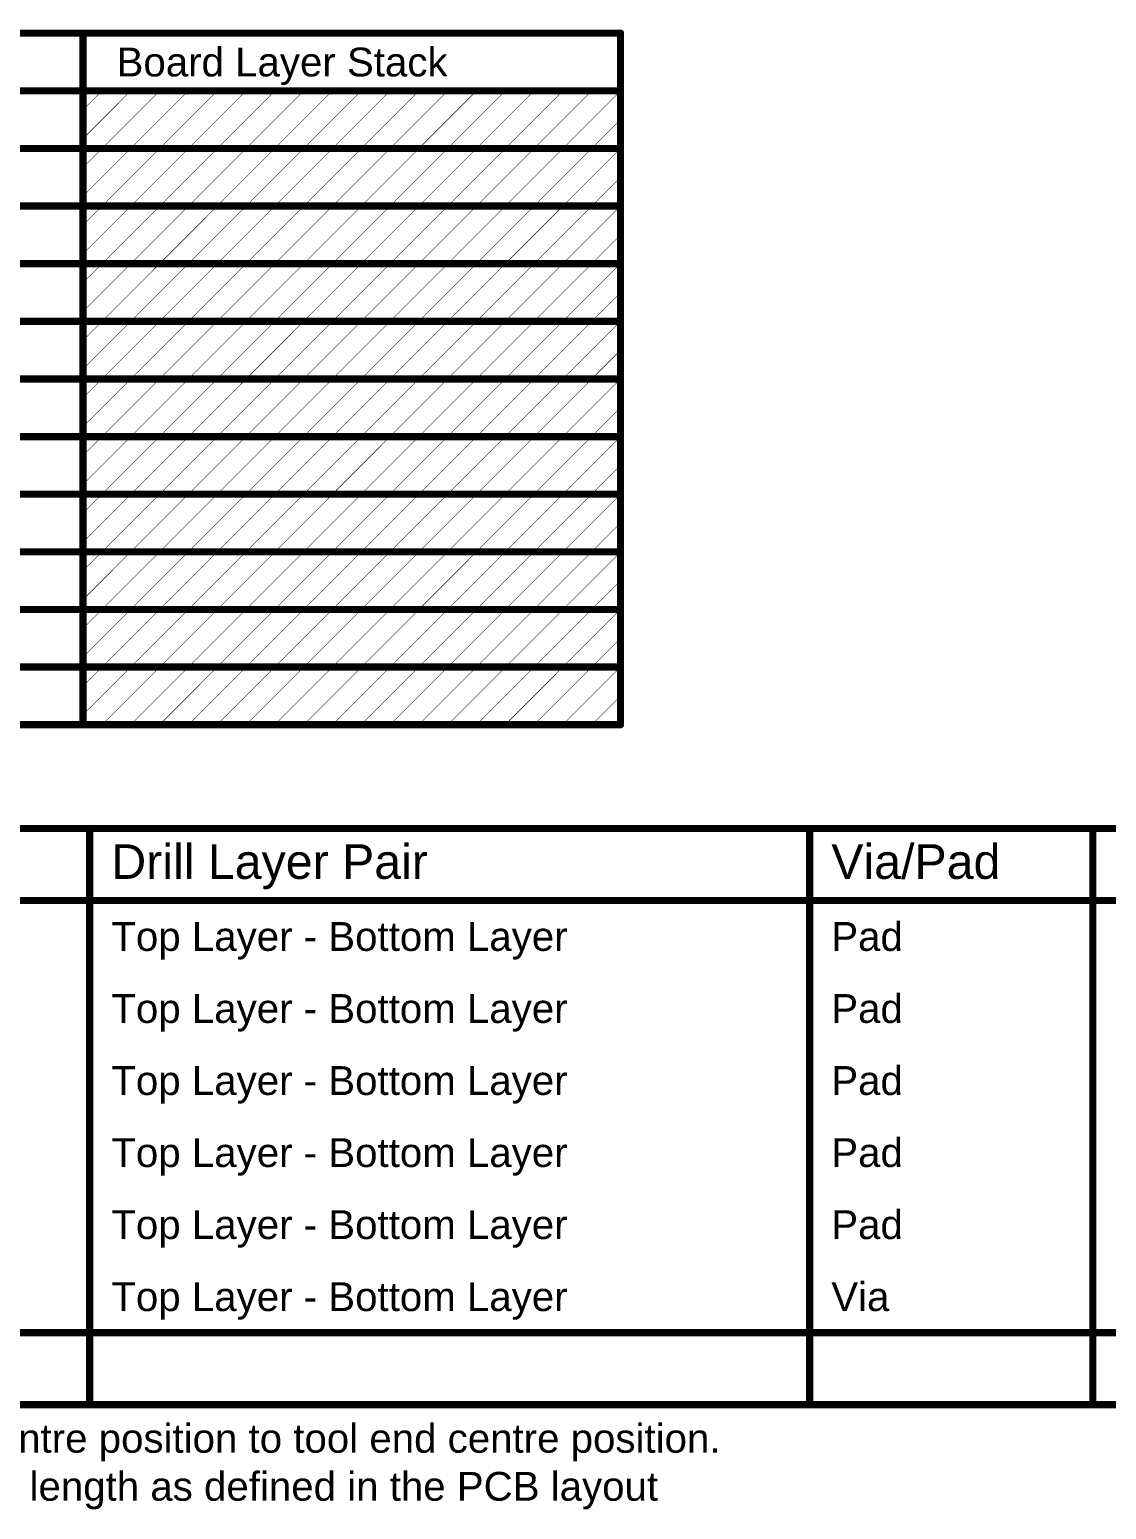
# Model space of a CAD drawing. Header units: inches. Extents: x -4 to 389, y 0 to 108.
# Drawn here: x 132.4 to 189.4, y 30.1 to 108.4 of the extents above; entities that cross this region are included whole.
import ezdxf

# ---------------------------------------------------------------- set-up
doc = ezdxf.new("R2010")
doc.units = ezdxf.units.IN
doc.layers.add('Drill Drawing', color=1, linetype='Continuous')
doc.layers.add('Fabrication', color=56, linetype='Continuous')
doc.styles.add('Arial', font='', dxfattribs={"height": 0.2})
doc.styles.get('Arial').set_extended_font_data('Arial')

msp = doc.modelspace()

# ---------------------------------------------------------------- linework, layer by layer
at = {"layer": 'Drill Drawing', "const_width": 0.381}
for points in [[(46.926, 66.166), (389.273, 66.166)], [(135.574, 35.686), (135.574, 66.166)], [(173.663, 35.686), (173.663, 66.166)], [(188.645, 35.686), (188.645, 66.166)], [(46.926, 62.356), (389.273, 62.356)], [(46.926, 39.496), (389.273, 39.496)], [(46.926, 35.686), (389.273, 35.686)]]:
    msp.add_lwpolyline(points, dxfattribs=at)
at = {"layer": 'Drill Drawing', "const_width": 0.191}
for points in [[(135.479, 66.166, 1), (135.67, 66.166, 1)], [(173.568, 66.166, 1), (173.758, 66.166, 1)], [(188.55, 66.166, 1), (188.74, 66.166, 1)], [(135.479, 35.686, 1), (135.67, 35.686, 1)], [(173.568, 35.686, 1), (173.758, 35.686, 1)], [(188.55, 35.686, 1), (188.74, 35.686, 1)]]:
    msp.add_lwpolyline(points, format="xyb", close=True, dxfattribs=at)
at = {"layer": 'Fabrication'}
for points, const_width in [([(48.37, 108.229), (163.656, 108.229)], 0.381), ([(135.216, 71.653), (135.216, 108.229)], 0.381), ([(163.656, 71.653), (163.656, 108.229)], 0.381), ([(48.37, 105.181), (163.656, 105.181)], 0.381), ([(135.216, 104.173), (136.224, 105.181)], 0.0254), ([(135.216, 102.649), (137.748, 105.181)], 0.0254), ([(136.224, 102.133), (139.272, 105.181)], 0.0254), ([(137.748, 102.133), (140.796, 105.181)], 0.0254), ([(139.272, 102.133), (142.32, 105.181)], 0.0254), ([(140.796, 102.133), (143.844, 105.181)], 0.0254), ([(142.32, 102.133), (145.368, 105.181)], 0.0254), ([(143.844, 102.133), (146.892, 105.181)], 0.0254), ([(145.368, 102.133), (148.416, 105.181)], 0.0254), ([(146.892, 102.133), (149.94, 105.181)], 0.0254), ([(148.416, 102.133), (151.464, 105.181)], 0.0254), ([(149.94, 102.133), (152.988, 105.181)], 0.0254), ([(151.464, 102.133), (154.512, 105.181)], 0.0254), ([(152.988, 102.133), (156.036, 105.181)], 0.0254), ([(154.512, 102.133), (157.56, 105.181)], 0.0254), ([(156.036, 102.133), (159.084, 105.181)], 0.0254), ([(157.56, 102.133), (160.608, 105.181)], 0.0254), ([(159.084, 102.133), (162.132, 105.181)], 0.0254), ([(160.608, 102.133), (163.656, 105.181)], 0.0254), ([(162.132, 102.133), (163.656, 103.657)], 0.0254), ([(120.741, 102.133), (135.216, 102.133)], 0.381), ([(135.216, 102.133), (163.656, 102.133)], 0.381), ([(135.216, 101.125), (136.224, 102.133)], 0.0254), ([(135.216, 99.601), (137.748, 102.133)], 0.0254), ([(136.224, 99.085), (139.272, 102.133)], 0.0254), ([(137.748, 99.085), (140.796, 102.133)], 0.0254), ([(139.272, 99.085), (142.32, 102.133)], 0.0254), ([(140.796, 99.085), (143.844, 102.133)], 0.0254), ([(142.32, 99.085), (145.368, 102.133)], 0.0254), ([(143.844, 99.085), (146.892, 102.133)], 0.0254), ([(145.368, 99.085), (148.416, 102.133)], 0.0254), ([(146.892, 99.085), (149.94, 102.133)], 0.0254), ([(148.416, 99.085), (151.464, 102.133)], 0.0254), ([(149.94, 99.085), (152.988, 102.133)], 0.0254), ([(151.464, 99.085), (154.512, 102.133)], 0.0254), ([(152.988, 99.085), (156.036, 102.133)], 0.0254), ([(154.512, 99.085), (157.56, 102.133)], 0.0254), ([(156.036, 99.085), (159.084, 102.133)], 0.0254), ([(157.56, 99.085), (160.608, 102.133)], 0.0254), ([(159.084, 99.085), (162.132, 102.133)], 0.0254), ([(160.608, 99.085), (163.656, 102.133)], 0.0254), ([(162.132, 99.085), (163.656, 100.609)], 0.0254), ([(120.741, 99.085), (135.216, 99.085)], 0.381), ([(135.216, 99.085), (163.656, 99.085)], 0.381), ([(135.216, 98.077), (136.224, 99.085)], 0.0254), ([(135.216, 96.553), (137.748, 99.085)], 0.0254), ([(136.224, 96.037), (139.272, 99.085)], 0.0254), ([(137.748, 96.037), (140.796, 99.085)], 0.0254), ([(139.272, 96.037), (142.32, 99.085)], 0.0254), ([(140.796, 96.037), (143.844, 99.085)], 0.0254), ([(142.32, 96.037), (145.368, 99.085)], 0.0254), ([(143.844, 96.037), (146.892, 99.085)], 0.0254), ([(145.368, 96.037), (148.416, 99.085)], 0.0254), ([(146.892, 96.037), (149.94, 99.085)], 0.0254), ([(148.416, 96.037), (151.464, 99.085)], 0.0254), ([(149.94, 96.037), (152.988, 99.085)], 0.0254), ([(151.464, 96.037), (154.512, 99.085)], 0.0254), ([(152.988, 96.037), (156.036, 99.085)], 0.0254), ([(154.512, 96.037), (157.56, 99.085)], 0.0254), ([(156.036, 96.037), (159.084, 99.085)], 0.0254), ([(157.56, 96.037), (160.608, 99.085)], 0.0254), ([(159.084, 96.037), (162.132, 99.085)], 0.0254), ([(160.608, 96.037), (163.656, 99.085)], 0.0254), ([(162.132, 96.037), (163.656, 97.561)], 0.0254), ([(120.741, 96.037), (135.216, 96.037)], 0.381), ([(135.216, 96.037), (163.656, 96.037)], 0.381), ([(135.216, 95.029), (136.224, 96.037)], 0.0254), ([(135.216, 93.505), (137.748, 96.037)], 0.0254), ([(136.224, 92.989), (139.272, 96.037)], 0.0254), ([(137.748, 92.989), (140.796, 96.037)], 0.0254), ([(139.272, 92.989), (142.32, 96.037)], 0.0254), ([(140.796, 92.989), (143.844, 96.037)], 0.0254), ([(142.32, 92.989), (145.368, 96.037)], 0.0254), ([(143.844, 92.989), (146.892, 96.037)], 0.0254), ([(145.368, 92.989), (148.416, 96.037)], 0.0254), ([(146.892, 92.989), (149.94, 96.037)], 0.0254), ([(148.416, 92.989), (151.464, 96.037)], 0.0254), ([(149.94, 92.989), (152.988, 96.037)], 0.0254), ([(151.464, 92.989), (154.512, 96.037)], 0.0254), ([(152.988, 92.989), (156.036, 96.037)], 0.0254), ([(154.512, 92.989), (157.56, 96.037)], 0.0254), ([(156.036, 92.989), (159.084, 96.037)], 0.0254), ([(157.56, 92.989), (160.608, 96.037)], 0.0254), ([(159.084, 92.989), (162.132, 96.037)], 0.0254), ([(160.608, 92.989), (163.656, 96.037)], 0.0254), ([(162.132, 92.989), (163.656, 94.513)], 0.0254), ([(120.741, 92.989), (135.216, 92.989)], 0.381), ([(135.216, 92.989), (163.656, 92.989)], 0.381), ([(135.216, 91.981), (136.224, 92.989)], 0.0254), ([(135.216, 90.457), (137.748, 92.989)], 0.0254), ([(136.224, 89.941), (139.272, 92.989)], 0.0254), ([(137.748, 89.941), (140.796, 92.989)], 0.0254), ([(139.272, 89.941), (142.32, 92.989)], 0.0254), ([(140.796, 89.941), (143.844, 92.989)], 0.0254), ([(142.32, 89.941), (145.368, 92.989)], 0.0254), ([(143.844, 89.941), (146.892, 92.989)], 0.0254), ([(145.368, 89.941), (148.416, 92.989)], 0.0254), ([(146.892, 89.941), (149.94, 92.989)], 0.0254), ([(148.416, 89.941), (151.464, 92.989)], 0.0254), ([(149.94, 89.941), (152.988, 92.989)], 0.0254), ([(151.464, 89.941), (154.512, 92.989)], 0.0254), ([(152.988, 89.941), (156.036, 92.989)], 0.0254), ([(154.512, 89.941), (157.56, 92.989)], 0.0254), ([(156.036, 89.941), (159.084, 92.989)], 0.0254), ([(157.56, 89.941), (160.608, 92.989)], 0.0254), ([(159.084, 89.941), (162.132, 92.989)], 0.0254), ([(160.608, 89.941), (163.656, 92.989)], 0.0254), ([(162.132, 89.941), (163.656, 91.465)], 0.0254), ([(120.741, 89.941), (135.216, 89.941)], 0.381), ([(135.216, 89.941), (163.656, 89.941)], 0.381), ([(135.216, 88.933), (136.224, 89.941)], 0.0254), ([(135.216, 87.409), (137.748, 89.941)], 0.0254), ([(136.224, 86.893), (139.272, 89.941)], 0.0254), ([(137.748, 86.893), (140.796, 89.941)], 0.0254), ([(139.272, 86.893), (142.32, 89.941)], 0.0254), ([(140.796, 86.893), (143.844, 89.941)], 0.0254), ([(142.32, 86.893), (145.368, 89.941)], 0.0254), ([(143.844, 86.893), (146.892, 89.941)], 0.0254), ([(145.368, 86.893), (148.416, 89.941)], 0.0254), ([(146.892, 86.893), (149.94, 89.941)], 0.0254), ([(148.416, 86.893), (151.464, 89.941)], 0.0254), ([(149.94, 86.893), (152.988, 89.941)], 0.0254), ([(151.464, 86.893), (154.512, 89.941)], 0.0254), ([(152.988, 86.893), (156.036, 89.941)], 0.0254), ([(154.512, 86.893), (157.56, 89.941)], 0.0254), ([(156.036, 86.893), (159.084, 89.941)], 0.0254), ([(157.56, 86.893), (160.608, 89.941)], 0.0254), ([(159.084, 86.893), (162.132, 89.941)], 0.0254), ([(160.608, 86.893), (163.656, 89.941)], 0.0254), ([(162.132, 86.893), (163.656, 88.417)], 0.0254), ([(120.741, 86.893), (135.216, 86.893)], 0.381), ([(135.216, 86.893), (163.656, 86.893)], 0.381), ([(135.216, 85.885), (136.224, 86.893)], 0.0254), ([(135.216, 84.361), (137.748, 86.893)], 0.0254), ([(136.224, 83.845), (139.272, 86.893)], 0.0254), ([(137.748, 83.845), (140.796, 86.893)], 0.0254), ([(139.272, 83.845), (142.32, 86.893)], 0.0254), ([(140.796, 83.845), (143.844, 86.893)], 0.0254), ([(142.32, 83.845), (145.368, 86.893)], 0.0254), ([(143.844, 83.845), (146.892, 86.893)], 0.0254), ([(145.368, 83.845), (148.416, 86.893)], 0.0254), ([(146.892, 83.845), (149.94, 86.893)], 0.0254), ([(148.416, 83.845), (151.464, 86.893)], 0.0254), ([(149.94, 83.845), (152.988, 86.893)], 0.0254), ([(151.464, 83.845), (154.512, 86.893)], 0.0254), ([(152.988, 83.845), (156.036, 86.893)], 0.0254), ([(154.512, 83.845), (157.56, 86.893)], 0.0254), ([(156.036, 83.845), (159.084, 86.893)], 0.0254), ([(157.56, 83.845), (160.608, 86.893)], 0.0254), ([(159.084, 83.845), (162.132, 86.893)], 0.0254), ([(160.608, 83.845), (163.656, 86.893)], 0.0254), ([(162.132, 83.845), (163.656, 85.369)], 0.0254), ([(120.741, 83.845), (135.216, 83.845)], 0.381), ([(135.216, 83.845), (163.656, 83.845)], 0.381), ([(135.216, 82.837), (136.224, 83.845)], 0.0254), ([(135.216, 81.313), (137.748, 83.845)], 0.0254), ([(136.224, 80.797), (139.272, 83.845)], 0.0254), ([(137.748, 80.797), (140.796, 83.845)], 0.0254), ([(139.272, 80.797), (142.32, 83.845)], 0.0254), ([(140.796, 80.797), (143.844, 83.845)], 0.0254), ([(142.32, 80.797), (145.368, 83.845)], 0.0254), ([(143.844, 80.797), (146.892, 83.845)], 0.0254), ([(145.368, 80.797), (148.416, 83.845)], 0.0254), ([(146.892, 80.797), (149.94, 83.845)], 0.0254), ([(148.416, 80.797), (151.464, 83.845)], 0.0254), ([(149.94, 80.797), (152.988, 83.845)], 0.0254), ([(151.464, 80.797), (154.512, 83.845)], 0.0254), ([(152.988, 80.797), (156.036, 83.845)], 0.0254), ([(154.512, 80.797), (157.56, 83.845)], 0.0254), ([(156.036, 80.797), (159.084, 83.845)], 0.0254), ([(157.56, 80.797), (160.608, 83.845)], 0.0254), ([(159.084, 80.797), (162.132, 83.845)], 0.0254), ([(160.608, 80.797), (163.656, 83.845)], 0.0254), ([(162.132, 80.797), (163.656, 82.321)], 0.0254), ([(120.741, 80.797), (135.216, 80.797)], 0.381), ([(135.216, 80.797), (163.656, 80.797)], 0.381), ([(135.216, 79.789), (136.224, 80.797)], 0.0254), ([(135.216, 78.265), (137.748, 80.797)], 0.0254), ([(136.224, 77.749), (139.272, 80.797)], 0.0254), ([(137.748, 77.749), (140.796, 80.797)], 0.0254), ([(139.272, 77.749), (142.32, 80.797)], 0.0254), ([(140.796, 77.749), (143.844, 80.797)], 0.0254), ([(142.32, 77.749), (145.368, 80.797)], 0.0254), ([(143.844, 77.749), (146.892, 80.797)], 0.0254), ([(145.368, 77.749), (148.416, 80.797)], 0.0254), ([(146.892, 77.749), (149.94, 80.797)], 0.0254), ([(148.416, 77.749), (151.464, 80.797)], 0.0254), ([(149.94, 77.749), (152.988, 80.797)], 0.0254), ([(151.464, 77.749), (154.512, 80.797)], 0.0254), ([(152.988, 77.749), (156.036, 80.797)], 0.0254), ([(154.512, 77.749), (157.56, 80.797)], 0.0254), ([(156.036, 77.749), (159.084, 80.797)], 0.0254), ([(157.56, 77.749), (160.608, 80.797)], 0.0254), ([(159.084, 77.749), (162.132, 80.797)], 0.0254), ([(160.608, 77.749), (163.656, 80.797)], 0.0254), ([(162.132, 77.749), (163.656, 79.273)], 0.0254), ([(120.741, 77.749), (135.216, 77.749)], 0.381), ([(135.216, 77.749), (163.656, 77.749)], 0.381), ([(135.216, 76.741), (136.224, 77.749)], 0.0254), ([(135.216, 75.217), (137.748, 77.749)], 0.0254), ([(136.224, 74.701), (139.272, 77.749)], 0.0254), ([(137.748, 74.701), (140.796, 77.749)], 0.0254), ([(139.272, 74.701), (142.32, 77.749)], 0.0254), ([(140.796, 74.701), (143.844, 77.749)], 0.0254), ([(142.32, 74.701), (145.368, 77.749)], 0.0254), ([(143.844, 74.701), (146.892, 77.749)], 0.0254), ([(145.368, 74.701), (148.416, 77.749)], 0.0254), ([(146.892, 74.701), (149.94, 77.749)], 0.0254), ([(148.416, 74.701), (151.464, 77.749)], 0.0254), ([(149.94, 74.701), (152.988, 77.749)], 0.0254), ([(151.464, 74.701), (154.512, 77.749)], 0.0254), ([(152.988, 74.701), (156.036, 77.749)], 0.0254), ([(154.512, 74.701), (157.56, 77.749)], 0.0254), ([(156.036, 74.701), (159.084, 77.749)], 0.0254), ([(157.56, 74.701), (160.608, 77.749)], 0.0254), ([(159.084, 74.701), (162.132, 77.749)], 0.0254), ([(160.608, 74.701), (163.656, 77.749)], 0.0254), ([(162.132, 74.701), (163.656, 76.225)], 0.0254), ([(120.741, 74.701), (135.216, 74.701)], 0.381), ([(135.216, 74.701), (163.656, 74.701)], 0.381), ([(135.216, 73.693), (136.224, 74.701)], 0.0254), ([(135.216, 72.169), (137.748, 74.701)], 0.0254), ([(136.224, 71.653), (139.272, 74.701)], 0.0254), ([(137.748, 71.653), (140.796, 74.701)], 0.0254), ([(139.272, 71.653), (142.32, 74.701)], 0.0254), ([(140.796, 71.653), (143.844, 74.701)], 0.0254), ([(142.32, 71.653), (145.368, 74.701)], 0.0254), ([(143.844, 71.653), (146.892, 74.701)], 0.0254), ([(145.368, 71.653), (148.416, 74.701)], 0.0254), ([(146.892, 71.653), (149.94, 74.701)], 0.0254), ([(148.416, 71.653), (151.464, 74.701)], 0.0254), ([(149.94, 71.653), (152.988, 74.701)], 0.0254), ([(151.464, 71.653), (154.512, 74.701)], 0.0254), ([(152.988, 71.653), (156.036, 74.701)], 0.0254), ([(154.512, 71.653), (157.56, 74.701)], 0.0254), ([(156.036, 71.653), (159.084, 74.701)], 0.0254), ([(157.56, 71.653), (160.608, 74.701)], 0.0254), ([(159.084, 71.653), (162.132, 74.701)], 0.0254), ([(160.608, 71.653), (163.656, 74.701)], 0.0254), ([(162.132, 71.653), (163.656, 73.177)], 0.0254), ([(120.741, 71.653), (135.216, 71.653)], 0.381), ([(135.216, 71.653), (163.656, 71.653)], 0.381)]:
    msp.add_lwpolyline(points, dxfattribs=dict(at, const_width=const_width))
for points, const_width in [([(135.121, 108.229, 1), (135.311, 108.229, 1)], 0.191), ([(163.561, 108.229, 1), (163.751, 108.229, 1)], 0.191), ([(163.561, 108.229, 1), (163.751, 108.229, 1)], 0.191), ([(136.218, 105.181, 1), (136.23, 105.181, 1)], 0.0127), ([(137.742, 105.181, 1), (137.754, 105.181, 1)], 0.0127), ([(139.266, 105.181, 1), (139.278, 105.181, 1)], 0.0127), ([(140.79, 105.181, 1), (140.802, 105.181, 1)], 0.0127), ([(142.314, 105.181, 1), (142.326, 105.181, 1)], 0.0127), ([(143.838, 105.181, 1), (143.85, 105.181, 1)], 0.0127), ([(145.362, 105.181, 1), (145.374, 105.181, 1)], 0.0127), ([(146.886, 105.181, 1), (146.898, 105.181, 1)], 0.0127), ([(148.41, 105.181, 1), (148.422, 105.181, 1)], 0.0127), ([(149.934, 105.181, 1), (149.946, 105.181, 1)], 0.0127), ([(151.458, 105.181, 1), (151.47, 105.181, 1)], 0.0127), ([(152.982, 105.181, 1), (152.994, 105.181, 1)], 0.0127), ([(154.506, 105.181, 1), (154.518, 105.181, 1)], 0.0127), ([(156.03, 105.181, 1), (156.042, 105.181, 1)], 0.0127), ([(157.554, 105.181, 1), (157.566, 105.181, 1)], 0.0127), ([(159.078, 105.181, 1), (159.09, 105.181, 1)], 0.0127), ([(160.602, 105.181, 1), (160.614, 105.181, 1)], 0.0127), ([(162.126, 105.181, 1), (162.138, 105.181, 1)], 0.0127), ([(163.561, 105.181, 1), (163.751, 105.181, 1)], 0.191), ([(163.65, 105.181, 1), (163.662, 105.181, 1)], 0.0127), ([(135.21, 104.173, 1), (135.222, 104.173, 1)], 0.0127), ([(163.65, 103.657, 1), (163.662, 103.657, 1)], 0.0127), ([(135.21, 102.649, 1), (135.222, 102.649, 1)], 0.0127), ([(135.121, 102.133, 1), (135.311, 102.133, 1)], 0.191), ([(135.121, 102.133, 1), (135.311, 102.133, 1)], 0.191), ([(136.218, 102.133, 1), (136.23, 102.133, 1)], 0.0127), ([(136.218, 102.133, 1), (136.23, 102.133, 1)], 0.0127), ([(137.742, 102.133, 1), (137.754, 102.133, 1)], 0.0127), ([(137.742, 102.133, 1), (137.754, 102.133, 1)], 0.0127), ([(139.266, 102.133, 1), (139.278, 102.133, 1)], 0.0127), ([(139.266, 102.133, 1), (139.278, 102.133, 1)], 0.0127), ([(140.79, 102.133, 1), (140.802, 102.133, 1)], 0.0127), ([(140.79, 102.133, 1), (140.802, 102.133, 1)], 0.0127), ([(142.314, 102.133, 1), (142.326, 102.133, 1)], 0.0127), ([(142.314, 102.133, 1), (142.326, 102.133, 1)], 0.0127), ([(143.838, 102.133, 1), (143.85, 102.133, 1)], 0.0127), ([(143.838, 102.133, 1), (143.85, 102.133, 1)], 0.0127), ([(145.362, 102.133, 1), (145.374, 102.133, 1)], 0.0127), ([(145.362, 102.133, 1), (145.374, 102.133, 1)], 0.0127), ([(146.886, 102.133, 1), (146.898, 102.133, 1)], 0.0127), ([(146.886, 102.133, 1), (146.898, 102.133, 1)], 0.0127), ([(148.41, 102.133, 1), (148.422, 102.133, 1)], 0.0127), ([(148.41, 102.133, 1), (148.422, 102.133, 1)], 0.0127), ([(149.934, 102.133, 1), (149.946, 102.133, 1)], 0.0127), ([(149.934, 102.133, 1), (149.946, 102.133, 1)], 0.0127), ([(151.458, 102.133, 1), (151.47, 102.133, 1)], 0.0127), ([(151.458, 102.133, 1), (151.47, 102.133, 1)], 0.0127), ([(152.982, 102.133, 1), (152.994, 102.133, 1)], 0.0127), ([(152.982, 102.133, 1), (152.994, 102.133, 1)], 0.0127), ([(154.506, 102.133, 1), (154.518, 102.133, 1)], 0.0127), ([(154.506, 102.133, 1), (154.518, 102.133, 1)], 0.0127), ([(156.03, 102.133, 1), (156.042, 102.133, 1)], 0.0127), ([(156.03, 102.133, 1), (156.042, 102.133, 1)], 0.0127), ([(157.554, 102.133, 1), (157.566, 102.133, 1)], 0.0127), ([(157.554, 102.133, 1), (157.566, 102.133, 1)], 0.0127), ([(159.078, 102.133, 1), (159.09, 102.133, 1)], 0.0127), ([(159.078, 102.133, 1), (159.09, 102.133, 1)], 0.0127), ([(160.602, 102.133, 1), (160.614, 102.133, 1)], 0.0127), ([(160.602, 102.133, 1), (160.614, 102.133, 1)], 0.0127), ([(162.126, 102.133, 1), (162.138, 102.133, 1)], 0.0127), ([(162.126, 102.133, 1), (162.138, 102.133, 1)], 0.0127), ([(163.561, 102.133, 1), (163.751, 102.133, 1)], 0.191), ([(163.65, 102.133, 1), (163.662, 102.133, 1)], 0.0127), ([(135.21, 101.125, 1), (135.222, 101.125, 1)], 0.0127), ([(163.65, 100.609, 1), (163.662, 100.609, 1)], 0.0127), ([(135.21, 99.601, 1), (135.222, 99.601, 1)], 0.0127), ([(135.121, 99.085, 1), (135.311, 99.085, 1)], 0.191), ([(135.121, 99.085, 1), (135.311, 99.085, 1)], 0.191), ([(136.218, 99.085, 1), (136.23, 99.085, 1)], 0.0127), ([(136.218, 99.085, 1), (136.23, 99.085, 1)], 0.0127), ([(137.742, 99.085, 1), (137.754, 99.085, 1)], 0.0127), ([(137.742, 99.085, 1), (137.754, 99.085, 1)], 0.0127), ([(139.266, 99.085, 1), (139.278, 99.085, 1)], 0.0127), ([(139.266, 99.085, 1), (139.278, 99.085, 1)], 0.0127), ([(140.79, 99.085, 1), (140.802, 99.085, 1)], 0.0127), ([(140.79, 99.085, 1), (140.802, 99.085, 1)], 0.0127), ([(142.314, 99.085, 1), (142.326, 99.085, 1)], 0.0127), ([(142.314, 99.085, 1), (142.326, 99.085, 1)], 0.0127), ([(143.838, 99.085, 1), (143.85, 99.085, 1)], 0.0127), ([(143.838, 99.085, 1), (143.85, 99.085, 1)], 0.0127), ([(145.362, 99.085, 1), (145.374, 99.085, 1)], 0.0127), ([(145.362, 99.085, 1), (145.374, 99.085, 1)], 0.0127), ([(146.886, 99.085, 1), (146.898, 99.085, 1)], 0.0127), ([(146.886, 99.085, 1), (146.898, 99.085, 1)], 0.0127), ([(148.41, 99.085, 1), (148.422, 99.085, 1)], 0.0127), ([(148.41, 99.085, 1), (148.422, 99.085, 1)], 0.0127), ([(149.934, 99.085, 1), (149.946, 99.085, 1)], 0.0127), ([(149.934, 99.085, 1), (149.946, 99.085, 1)], 0.0127), ([(151.458, 99.085, 1), (151.47, 99.085, 1)], 0.0127), ([(151.458, 99.085, 1), (151.47, 99.085, 1)], 0.0127), ([(152.982, 99.085, 1), (152.994, 99.085, 1)], 0.0127), ([(152.982, 99.085, 1), (152.994, 99.085, 1)], 0.0127), ([(154.506, 99.085, 1), (154.518, 99.085, 1)], 0.0127), ([(154.506, 99.085, 1), (154.518, 99.085, 1)], 0.0127), ([(156.03, 99.085, 1), (156.042, 99.085, 1)], 0.0127), ([(156.03, 99.085, 1), (156.042, 99.085, 1)], 0.0127), ([(157.554, 99.085, 1), (157.566, 99.085, 1)], 0.0127), ([(157.554, 99.085, 1), (157.566, 99.085, 1)], 0.0127), ([(159.078, 99.085, 1), (159.09, 99.085, 1)], 0.0127), ([(159.078, 99.085, 1), (159.09, 99.085, 1)], 0.0127), ([(160.602, 99.085, 1), (160.614, 99.085, 1)], 0.0127), ([(160.602, 99.085, 1), (160.614, 99.085, 1)], 0.0127), ([(162.126, 99.085, 1), (162.138, 99.085, 1)], 0.0127), ([(162.126, 99.085, 1), (162.138, 99.085, 1)], 0.0127), ([(163.561, 99.085, 1), (163.751, 99.085, 1)], 0.191), ([(163.65, 99.085, 1), (163.662, 99.085, 1)], 0.0127), ([(135.21, 98.077, 1), (135.222, 98.077, 1)], 0.0127), ([(163.65, 97.561, 1), (163.662, 97.561, 1)], 0.0127), ([(135.21, 96.553, 1), (135.222, 96.553, 1)], 0.0127), ([(135.121, 96.037, 1), (135.311, 96.037, 1)], 0.191), ([(135.121, 96.037, 1), (135.311, 96.037, 1)], 0.191), ([(136.218, 96.037, 1), (136.23, 96.037, 1)], 0.0127), ([(136.218, 96.037, 1), (136.23, 96.037, 1)], 0.0127), ([(137.742, 96.037, 1), (137.754, 96.037, 1)], 0.0127), ([(137.742, 96.037, 1), (137.754, 96.037, 1)], 0.0127), ([(139.266, 96.037, 1), (139.278, 96.037, 1)], 0.0127), ([(139.266, 96.037, 1), (139.278, 96.037, 1)], 0.0127), ([(140.79, 96.037, 1), (140.802, 96.037, 1)], 0.0127), ([(140.79, 96.037, 1), (140.802, 96.037, 1)], 0.0127), ([(142.314, 96.037, 1), (142.326, 96.037, 1)], 0.0127), ([(142.314, 96.037, 1), (142.326, 96.037, 1)], 0.0127), ([(143.838, 96.037, 1), (143.85, 96.037, 1)], 0.0127), ([(143.838, 96.037, 1), (143.85, 96.037, 1)], 0.0127), ([(145.362, 96.037, 1), (145.374, 96.037, 1)], 0.0127), ([(145.362, 96.037, 1), (145.374, 96.037, 1)], 0.0127), ([(146.886, 96.037, 1), (146.898, 96.037, 1)], 0.0127), ([(146.886, 96.037, 1), (146.898, 96.037, 1)], 0.0127), ([(148.41, 96.037, 1), (148.422, 96.037, 1)], 0.0127), ([(148.41, 96.037, 1), (148.422, 96.037, 1)], 0.0127), ([(149.934, 96.037, 1), (149.946, 96.037, 1)], 0.0127), ([(149.934, 96.037, 1), (149.946, 96.037, 1)], 0.0127), ([(151.458, 96.037, 1), (151.47, 96.037, 1)], 0.0127), ([(151.458, 96.037, 1), (151.47, 96.037, 1)], 0.0127), ([(152.982, 96.037, 1), (152.994, 96.037, 1)], 0.0127), ([(152.982, 96.037, 1), (152.994, 96.037, 1)], 0.0127), ([(154.506, 96.037, 1), (154.518, 96.037, 1)], 0.0127), ([(154.506, 96.037, 1), (154.518, 96.037, 1)], 0.0127), ([(156.03, 96.037, 1), (156.042, 96.037, 1)], 0.0127), ([(156.03, 96.037, 1), (156.042, 96.037, 1)], 0.0127), ([(157.554, 96.037, 1), (157.566, 96.037, 1)], 0.0127), ([(157.554, 96.037, 1), (157.566, 96.037, 1)], 0.0127), ([(159.078, 96.037, 1), (159.09, 96.037, 1)], 0.0127), ([(159.078, 96.037, 1), (159.09, 96.037, 1)], 0.0127), ([(160.602, 96.037, 1), (160.614, 96.037, 1)], 0.0127), ([(160.602, 96.037, 1), (160.614, 96.037, 1)], 0.0127), ([(162.126, 96.037, 1), (162.138, 96.037, 1)], 0.0127), ([(162.126, 96.037, 1), (162.138, 96.037, 1)], 0.0127), ([(163.561, 96.037, 1), (163.751, 96.037, 1)], 0.191), ([(163.65, 96.037, 1), (163.662, 96.037, 1)], 0.0127), ([(135.21, 95.029, 1), (135.222, 95.029, 1)], 0.0127), ([(163.65, 94.513, 1), (163.662, 94.513, 1)], 0.0127), ([(135.121, 92.989, 1), (135.311, 92.989, 1)], 0.191), ([(135.121, 92.989, 1), (135.311, 92.989, 1)], 0.191), ([(135.21, 93.505, 1), (135.222, 93.505, 1)], 0.0127), ([(163.561, 92.989, 1), (163.751, 92.989, 1)], 0.191), ([(136.218, 92.989, 1), (136.23, 92.989, 1)], 0.0127), ([(136.218, 92.989, 1), (136.23, 92.989, 1)], 0.0127), ([(137.742, 92.989, 1), (137.754, 92.989, 1)], 0.0127), ([(137.742, 92.989, 1), (137.754, 92.989, 1)], 0.0127), ([(139.266, 92.989, 1), (139.278, 92.989, 1)], 0.0127), ([(139.266, 92.989, 1), (139.278, 92.989, 1)], 0.0127), ([(140.79, 92.989, 1), (140.802, 92.989, 1)], 0.0127), ([(140.79, 92.989, 1), (140.802, 92.989, 1)], 0.0127), ([(142.314, 92.989, 1), (142.326, 92.989, 1)], 0.0127), ([(142.314, 92.989, 1), (142.326, 92.989, 1)], 0.0127), ([(143.838, 92.989, 1), (143.85, 92.989, 1)], 0.0127), ([(143.838, 92.989, 1), (143.85, 92.989, 1)], 0.0127), ([(145.362, 92.989, 1), (145.374, 92.989, 1)], 0.0127), ([(145.362, 92.989, 1), (145.374, 92.989, 1)], 0.0127), ([(146.886, 92.989, 1), (146.898, 92.989, 1)], 0.0127), ([(146.886, 92.989, 1), (146.898, 92.989, 1)], 0.0127), ([(148.41, 92.989, 1), (148.422, 92.989, 1)], 0.0127), ([(148.41, 92.989, 1), (148.422, 92.989, 1)], 0.0127), ([(149.934, 92.989, 1), (149.946, 92.989, 1)], 0.0127), ([(149.934, 92.989, 1), (149.946, 92.989, 1)], 0.0127), ([(151.458, 92.989, 1), (151.47, 92.989, 1)], 0.0127), ([(151.458, 92.989, 1), (151.47, 92.989, 1)], 0.0127), ([(152.982, 92.989, 1), (152.994, 92.989, 1)], 0.0127), ([(152.982, 92.989, 1), (152.994, 92.989, 1)], 0.0127), ([(154.506, 92.989, 1), (154.518, 92.989, 1)], 0.0127), ([(154.506, 92.989, 1), (154.518, 92.989, 1)], 0.0127), ([(156.03, 92.989, 1), (156.042, 92.989, 1)], 0.0127), ([(156.03, 92.989, 1), (156.042, 92.989, 1)], 0.0127), ([(157.554, 92.989, 1), (157.566, 92.989, 1)], 0.0127), ([(157.554, 92.989, 1), (157.566, 92.989, 1)], 0.0127), ([(159.078, 92.989, 1), (159.09, 92.989, 1)], 0.0127), ([(159.078, 92.989, 1), (159.09, 92.989, 1)], 0.0127), ([(160.602, 92.989, 1), (160.614, 92.989, 1)], 0.0127), ([(160.602, 92.989, 1), (160.614, 92.989, 1)], 0.0127), ([(162.126, 92.989, 1), (162.138, 92.989, 1)], 0.0127), ([(162.126, 92.989, 1), (162.138, 92.989, 1)], 0.0127), ([(163.65, 92.989, 1), (163.662, 92.989, 1)], 0.0127), ([(135.21, 91.981, 1), (135.222, 91.981, 1)], 0.0127), ([(163.65, 91.465, 1), (163.662, 91.465, 1)], 0.0127), ([(135.121, 89.941, 1), (135.311, 89.941, 1)], 0.191), ([(135.121, 89.941, 1), (135.311, 89.941, 1)], 0.191), ([(135.21, 90.457, 1), (135.222, 90.457, 1)], 0.0127), ([(163.561, 89.941, 1), (163.751, 89.941, 1)], 0.191), ([(136.218, 89.941, 1), (136.23, 89.941, 1)], 0.0127), ([(136.218, 89.941, 1), (136.23, 89.941, 1)], 0.0127), ([(137.742, 89.941, 1), (137.754, 89.941, 1)], 0.0127), ([(137.742, 89.941, 1), (137.754, 89.941, 1)], 0.0127), ([(139.266, 89.941, 1), (139.278, 89.941, 1)], 0.0127), ([(139.266, 89.941, 1), (139.278, 89.941, 1)], 0.0127), ([(140.79, 89.941, 1), (140.802, 89.941, 1)], 0.0127), ([(140.79, 89.941, 1), (140.802, 89.941, 1)], 0.0127), ([(142.314, 89.941, 1), (142.326, 89.941, 1)], 0.0127), ([(142.314, 89.941, 1), (142.326, 89.941, 1)], 0.0127), ([(143.838, 89.941, 1), (143.85, 89.941, 1)], 0.0127), ([(143.838, 89.941, 1), (143.85, 89.941, 1)], 0.0127), ([(145.362, 89.941, 1), (145.374, 89.941, 1)], 0.0127), ([(145.362, 89.941, 1), (145.374, 89.941, 1)], 0.0127), ([(146.886, 89.941, 1), (146.898, 89.941, 1)], 0.0127), ([(146.886, 89.941, 1), (146.898, 89.941, 1)], 0.0127), ([(148.41, 89.941, 1), (148.422, 89.941, 1)], 0.0127), ([(148.41, 89.941, 1), (148.422, 89.941, 1)], 0.0127), ([(149.934, 89.941, 1), (149.946, 89.941, 1)], 0.0127), ([(149.934, 89.941, 1), (149.946, 89.941, 1)], 0.0127), ([(151.458, 89.941, 1), (151.47, 89.941, 1)], 0.0127), ([(151.458, 89.941, 1), (151.47, 89.941, 1)], 0.0127), ([(152.982, 89.941, 1), (152.994, 89.941, 1)], 0.0127), ([(152.982, 89.941, 1), (152.994, 89.941, 1)], 0.0127), ([(154.506, 89.941, 1), (154.518, 89.941, 1)], 0.0127), ([(154.506, 89.941, 1), (154.518, 89.941, 1)], 0.0127), ([(156.03, 89.941, 1), (156.042, 89.941, 1)], 0.0127), ([(156.03, 89.941, 1), (156.042, 89.941, 1)], 0.0127), ([(157.554, 89.941, 1), (157.566, 89.941, 1)], 0.0127), ([(157.554, 89.941, 1), (157.566, 89.941, 1)], 0.0127), ([(159.078, 89.941, 1), (159.09, 89.941, 1)], 0.0127), ([(159.078, 89.941, 1), (159.09, 89.941, 1)], 0.0127), ([(160.602, 89.941, 1), (160.614, 89.941, 1)], 0.0127), ([(160.602, 89.941, 1), (160.614, 89.941, 1)], 0.0127), ([(162.126, 89.941, 1), (162.138, 89.941, 1)], 0.0127), ([(162.126, 89.941, 1), (162.138, 89.941, 1)], 0.0127), ([(163.65, 89.941, 1), (163.662, 89.941, 1)], 0.0127), ([(135.21, 88.933, 1), (135.222, 88.933, 1)], 0.0127), ([(163.65, 88.417, 1), (163.662, 88.417, 1)], 0.0127), ([(135.121, 86.893, 1), (135.311, 86.893, 1)], 0.191), ([(135.121, 86.893, 1), (135.311, 86.893, 1)], 0.191), ([(135.21, 87.409, 1), (135.222, 87.409, 1)], 0.0127), ([(136.218, 86.893, 1), (136.23, 86.893, 1)], 0.0127), ([(136.218, 86.893, 1), (136.23, 86.893, 1)], 0.0127), ([(137.742, 86.893, 1), (137.754, 86.893, 1)], 0.0127), ([(137.742, 86.893, 1), (137.754, 86.893, 1)], 0.0127), ([(139.266, 86.893, 1), (139.278, 86.893, 1)], 0.0127), ([(139.266, 86.893, 1), (139.278, 86.893, 1)], 0.0127), ([(140.79, 86.893, 1), (140.802, 86.893, 1)], 0.0127), ([(140.79, 86.893, 1), (140.802, 86.893, 1)], 0.0127), ([(142.314, 86.893, 1), (142.326, 86.893, 1)], 0.0127), ([(142.314, 86.893, 1), (142.326, 86.893, 1)], 0.0127), ([(143.838, 86.893, 1), (143.85, 86.893, 1)], 0.0127), ([(143.838, 86.893, 1), (143.85, 86.893, 1)], 0.0127), ([(145.362, 86.893, 1), (145.374, 86.893, 1)], 0.0127), ([(145.362, 86.893, 1), (145.374, 86.893, 1)], 0.0127), ([(146.886, 86.893, 1), (146.898, 86.893, 1)], 0.0127), ([(146.886, 86.893, 1), (146.898, 86.893, 1)], 0.0127), ([(148.41, 86.893, 1), (148.422, 86.893, 1)], 0.0127), ([(148.41, 86.893, 1), (148.422, 86.893, 1)], 0.0127), ([(149.934, 86.893, 1), (149.946, 86.893, 1)], 0.0127), ([(149.934, 86.893, 1), (149.946, 86.893, 1)], 0.0127), ([(151.458, 86.893, 1), (151.47, 86.893, 1)], 0.0127), ([(151.458, 86.893, 1), (151.47, 86.893, 1)], 0.0127), ([(152.982, 86.893, 1), (152.994, 86.893, 1)], 0.0127), ([(152.982, 86.893, 1), (152.994, 86.893, 1)], 0.0127), ([(154.506, 86.893, 1), (154.518, 86.893, 1)], 0.0127), ([(154.506, 86.893, 1), (154.518, 86.893, 1)], 0.0127), ([(156.03, 86.893, 1), (156.042, 86.893, 1)], 0.0127), ([(156.03, 86.893, 1), (156.042, 86.893, 1)], 0.0127), ([(157.554, 86.893, 1), (157.566, 86.893, 1)], 0.0127), ([(157.554, 86.893, 1), (157.566, 86.893, 1)], 0.0127), ([(159.078, 86.893, 1), (159.09, 86.893, 1)], 0.0127), ([(159.078, 86.893, 1), (159.09, 86.893, 1)], 0.0127), ([(160.602, 86.893, 1), (160.614, 86.893, 1)], 0.0127), ([(160.602, 86.893, 1), (160.614, 86.893, 1)], 0.0127), ([(162.126, 86.893, 1), (162.138, 86.893, 1)], 0.0127), ([(162.126, 86.893, 1), (162.138, 86.893, 1)], 0.0127), ([(163.561, 86.893, 1), (163.751, 86.893, 1)], 0.191), ([(163.65, 86.893, 1), (163.662, 86.893, 1)], 0.0127), ([(135.21, 85.885, 1), (135.222, 85.885, 1)], 0.0127), ([(163.65, 85.369, 1), (163.662, 85.369, 1)], 0.0127), ([(135.121, 83.845, 1), (135.311, 83.845, 1)], 0.191), ([(135.121, 83.845, 1), (135.311, 83.845, 1)], 0.191), ([(135.21, 84.361, 1), (135.222, 84.361, 1)], 0.0127), ([(136.218, 83.845, 1), (136.23, 83.845, 1)], 0.0127), ([(136.218, 83.845, 1), (136.23, 83.845, 1)], 0.0127), ([(137.742, 83.845, 1), (137.754, 83.845, 1)], 0.0127), ([(137.742, 83.845, 1), (137.754, 83.845, 1)], 0.0127), ([(139.266, 83.845, 1), (139.278, 83.845, 1)], 0.0127), ([(139.266, 83.845, 1), (139.278, 83.845, 1)], 0.0127), ([(140.79, 83.845, 1), (140.802, 83.845, 1)], 0.0127), ([(140.79, 83.845, 1), (140.802, 83.845, 1)], 0.0127), ([(142.314, 83.845, 1), (142.326, 83.845, 1)], 0.0127), ([(142.314, 83.845, 1), (142.326, 83.845, 1)], 0.0127), ([(143.838, 83.845, 1), (143.85, 83.845, 1)], 0.0127), ([(143.838, 83.845, 1), (143.85, 83.845, 1)], 0.0127), ([(145.362, 83.845, 1), (145.374, 83.845, 1)], 0.0127), ([(145.362, 83.845, 1), (145.374, 83.845, 1)], 0.0127), ([(146.886, 83.845, 1), (146.898, 83.845, 1)], 0.0127), ([(146.886, 83.845, 1), (146.898, 83.845, 1)], 0.0127), ([(148.41, 83.845, 1), (148.422, 83.845, 1)], 0.0127), ([(148.41, 83.845, 1), (148.422, 83.845, 1)], 0.0127), ([(149.934, 83.845, 1), (149.946, 83.845, 1)], 0.0127), ([(149.934, 83.845, 1), (149.946, 83.845, 1)], 0.0127), ([(151.458, 83.845, 1), (151.47, 83.845, 1)], 0.0127), ([(151.458, 83.845, 1), (151.47, 83.845, 1)], 0.0127), ([(152.982, 83.845, 1), (152.994, 83.845, 1)], 0.0127), ([(152.982, 83.845, 1), (152.994, 83.845, 1)], 0.0127), ([(154.506, 83.845, 1), (154.518, 83.845, 1)], 0.0127), ([(154.506, 83.845, 1), (154.518, 83.845, 1)], 0.0127), ([(156.03, 83.845, 1), (156.042, 83.845, 1)], 0.0127), ([(156.03, 83.845, 1), (156.042, 83.845, 1)], 0.0127), ([(157.554, 83.845, 1), (157.566, 83.845, 1)], 0.0127), ([(157.554, 83.845, 1), (157.566, 83.845, 1)], 0.0127), ([(159.078, 83.845, 1), (159.09, 83.845, 1)], 0.0127), ([(159.078, 83.845, 1), (159.09, 83.845, 1)], 0.0127), ([(160.602, 83.845, 1), (160.614, 83.845, 1)], 0.0127), ([(160.602, 83.845, 1), (160.614, 83.845, 1)], 0.0127), ([(162.126, 83.845, 1), (162.138, 83.845, 1)], 0.0127), ([(162.126, 83.845, 1), (162.138, 83.845, 1)], 0.0127), ([(163.561, 83.845, 1), (163.751, 83.845, 1)], 0.191), ([(163.65, 83.845, 1), (163.662, 83.845, 1)], 0.0127), ([(135.21, 82.837, 1), (135.222, 82.837, 1)], 0.0127), ([(163.65, 82.321, 1), (163.662, 82.321, 1)], 0.0127), ([(135.121, 80.797, 1), (135.311, 80.797, 1)], 0.191), ([(135.121, 80.797, 1), (135.311, 80.797, 1)], 0.191), ([(135.21, 81.313, 1), (135.222, 81.313, 1)], 0.0127), ([(136.218, 80.797, 1), (136.23, 80.797, 1)], 0.0127), ([(136.218, 80.797, 1), (136.23, 80.797, 1)], 0.0127), ([(137.742, 80.797, 1), (137.754, 80.797, 1)], 0.0127), ([(137.742, 80.797, 1), (137.754, 80.797, 1)], 0.0127), ([(139.266, 80.797, 1), (139.278, 80.797, 1)], 0.0127), ([(139.266, 80.797, 1), (139.278, 80.797, 1)], 0.0127), ([(140.79, 80.797, 1), (140.802, 80.797, 1)], 0.0127), ([(140.79, 80.797, 1), (140.802, 80.797, 1)], 0.0127), ([(142.314, 80.797, 1), (142.326, 80.797, 1)], 0.0127), ([(142.314, 80.797, 1), (142.326, 80.797, 1)], 0.0127), ([(143.838, 80.797, 1), (143.85, 80.797, 1)], 0.0127), ([(143.838, 80.797, 1), (143.85, 80.797, 1)], 0.0127), ([(145.362, 80.797, 1), (145.374, 80.797, 1)], 0.0127), ([(145.362, 80.797, 1), (145.374, 80.797, 1)], 0.0127), ([(146.886, 80.797, 1), (146.898, 80.797, 1)], 0.0127), ([(146.886, 80.797, 1), (146.898, 80.797, 1)], 0.0127), ([(148.41, 80.797, 1), (148.422, 80.797, 1)], 0.0127), ([(148.41, 80.797, 1), (148.422, 80.797, 1)], 0.0127), ([(149.934, 80.797, 1), (149.946, 80.797, 1)], 0.0127), ([(149.934, 80.797, 1), (149.946, 80.797, 1)], 0.0127), ([(151.458, 80.797, 1), (151.47, 80.797, 1)], 0.0127), ([(151.458, 80.797, 1), (151.47, 80.797, 1)], 0.0127), ([(152.982, 80.797, 1), (152.994, 80.797, 1)], 0.0127), ([(152.982, 80.797, 1), (152.994, 80.797, 1)], 0.0127), ([(154.506, 80.797, 1), (154.518, 80.797, 1)], 0.0127), ([(154.506, 80.797, 1), (154.518, 80.797, 1)], 0.0127), ([(156.03, 80.797, 1), (156.042, 80.797, 1)], 0.0127), ([(156.03, 80.797, 1), (156.042, 80.797, 1)], 0.0127), ([(157.554, 80.797, 1), (157.566, 80.797, 1)], 0.0127), ([(157.554, 80.797, 1), (157.566, 80.797, 1)], 0.0127), ([(159.078, 80.797, 1), (159.09, 80.797, 1)], 0.0127), ([(159.078, 80.797, 1), (159.09, 80.797, 1)], 0.0127), ([(160.602, 80.797, 1), (160.614, 80.797, 1)], 0.0127), ([(160.602, 80.797, 1), (160.614, 80.797, 1)], 0.0127), ([(162.126, 80.797, 1), (162.138, 80.797, 1)], 0.0127), ([(162.126, 80.797, 1), (162.138, 80.797, 1)], 0.0127), ([(163.561, 80.797, 1), (163.751, 80.797, 1)], 0.191), ([(163.65, 80.797, 1), (163.662, 80.797, 1)], 0.0127), ([(135.21, 79.789, 1), (135.222, 79.789, 1)], 0.0127), ([(163.65, 79.273, 1), (163.662, 79.273, 1)], 0.0127), ([(135.21, 78.265, 1), (135.222, 78.265, 1)], 0.0127), ([(135.121, 77.749, 1), (135.311, 77.749, 1)], 0.191), ([(135.121, 77.749, 1), (135.311, 77.749, 1)], 0.191), ([(136.218, 77.749, 1), (136.23, 77.749, 1)], 0.0127), ([(136.218, 77.749, 1), (136.23, 77.749, 1)], 0.0127), ([(137.742, 77.749, 1), (137.754, 77.749, 1)], 0.0127), ([(137.742, 77.749, 1), (137.754, 77.749, 1)], 0.0127), ([(139.266, 77.749, 1), (139.278, 77.749, 1)], 0.0127), ([(139.266, 77.749, 1), (139.278, 77.749, 1)], 0.0127), ([(140.79, 77.749, 1), (140.802, 77.749, 1)], 0.0127), ([(140.79, 77.749, 1), (140.802, 77.749, 1)], 0.0127), ([(142.314, 77.749, 1), (142.326, 77.749, 1)], 0.0127), ([(142.314, 77.749, 1), (142.326, 77.749, 1)], 0.0127), ([(143.838, 77.749, 1), (143.85, 77.749, 1)], 0.0127), ([(143.838, 77.749, 1), (143.85, 77.749, 1)], 0.0127), ([(145.362, 77.749, 1), (145.374, 77.749, 1)], 0.0127), ([(145.362, 77.749, 1), (145.374, 77.749, 1)], 0.0127), ([(146.886, 77.749, 1), (146.898, 77.749, 1)], 0.0127), ([(146.886, 77.749, 1), (146.898, 77.749, 1)], 0.0127), ([(148.41, 77.749, 1), (148.422, 77.749, 1)], 0.0127), ([(148.41, 77.749, 1), (148.422, 77.749, 1)], 0.0127), ([(149.934, 77.749, 1), (149.946, 77.749, 1)], 0.0127), ([(149.934, 77.749, 1), (149.946, 77.749, 1)], 0.0127), ([(151.458, 77.749, 1), (151.47, 77.749, 1)], 0.0127), ([(151.458, 77.749, 1), (151.47, 77.749, 1)], 0.0127), ([(152.982, 77.749, 1), (152.994, 77.749, 1)], 0.0127), ([(152.982, 77.749, 1), (152.994, 77.749, 1)], 0.0127), ([(154.506, 77.749, 1), (154.518, 77.749, 1)], 0.0127), ([(154.506, 77.749, 1), (154.518, 77.749, 1)], 0.0127), ([(156.03, 77.749, 1), (156.042, 77.749, 1)], 0.0127), ([(156.03, 77.749, 1), (156.042, 77.749, 1)], 0.0127), ([(157.554, 77.749, 1), (157.566, 77.749, 1)], 0.0127), ([(157.554, 77.749, 1), (157.566, 77.749, 1)], 0.0127), ([(159.078, 77.749, 1), (159.09, 77.749, 1)], 0.0127), ([(159.078, 77.749, 1), (159.09, 77.749, 1)], 0.0127), ([(160.602, 77.749, 1), (160.614, 77.749, 1)], 0.0127), ([(160.602, 77.749, 1), (160.614, 77.749, 1)], 0.0127), ([(162.126, 77.749, 1), (162.138, 77.749, 1)], 0.0127), ([(162.126, 77.749, 1), (162.138, 77.749, 1)], 0.0127), ([(163.561, 77.749, 1), (163.751, 77.749, 1)], 0.191), ([(163.65, 77.749, 1), (163.662, 77.749, 1)], 0.0127), ([(135.21, 76.741, 1), (135.222, 76.741, 1)], 0.0127), ([(163.65, 76.225, 1), (163.662, 76.225, 1)], 0.0127), ([(135.21, 75.217, 1), (135.222, 75.217, 1)], 0.0127), ([(135.121, 74.701, 1), (135.311, 74.701, 1)], 0.191), ([(135.121, 74.701, 1), (135.311, 74.701, 1)], 0.191), ([(136.218, 74.701, 1), (136.23, 74.701, 1)], 0.0127), ([(136.218, 74.701, 1), (136.23, 74.701, 1)], 0.0127), ([(137.742, 74.701, 1), (137.754, 74.701, 1)], 0.0127), ([(137.742, 74.701, 1), (137.754, 74.701, 1)], 0.0127), ([(139.266, 74.701, 1), (139.278, 74.701, 1)], 0.0127), ([(139.266, 74.701, 1), (139.278, 74.701, 1)], 0.0127), ([(140.79, 74.701, 1), (140.802, 74.701, 1)], 0.0127), ([(140.79, 74.701, 1), (140.802, 74.701, 1)], 0.0127), ([(142.314, 74.701, 1), (142.326, 74.701, 1)], 0.0127), ([(142.314, 74.701, 1), (142.326, 74.701, 1)], 0.0127), ([(143.838, 74.701, 1), (143.85, 74.701, 1)], 0.0127), ([(143.838, 74.701, 1), (143.85, 74.701, 1)], 0.0127), ([(145.362, 74.701, 1), (145.374, 74.701, 1)], 0.0127), ([(145.362, 74.701, 1), (145.374, 74.701, 1)], 0.0127), ([(146.886, 74.701, 1), (146.898, 74.701, 1)], 0.0127), ([(146.886, 74.701, 1), (146.898, 74.701, 1)], 0.0127), ([(148.41, 74.701, 1), (148.422, 74.701, 1)], 0.0127), ([(148.41, 74.701, 1), (148.422, 74.701, 1)], 0.0127), ([(149.934, 74.701, 1), (149.946, 74.701, 1)], 0.0127), ([(149.934, 74.701, 1), (149.946, 74.701, 1)], 0.0127), ([(151.458, 74.701, 1), (151.47, 74.701, 1)], 0.0127), ([(151.458, 74.701, 1), (151.47, 74.701, 1)], 0.0127), ([(152.982, 74.701, 1), (152.994, 74.701, 1)], 0.0127), ([(152.982, 74.701, 1), (152.994, 74.701, 1)], 0.0127), ([(154.506, 74.701, 1), (154.518, 74.701, 1)], 0.0127), ([(154.506, 74.701, 1), (154.518, 74.701, 1)], 0.0127), ([(156.03, 74.701, 1), (156.042, 74.701, 1)], 0.0127), ([(156.03, 74.701, 1), (156.042, 74.701, 1)], 0.0127), ([(157.554, 74.701, 1), (157.566, 74.701, 1)], 0.0127), ([(157.554, 74.701, 1), (157.566, 74.701, 1)], 0.0127), ([(159.078, 74.701, 1), (159.09, 74.701, 1)], 0.0127), ([(159.078, 74.701, 1), (159.09, 74.701, 1)], 0.0127), ([(160.602, 74.701, 1), (160.614, 74.701, 1)], 0.0127), ([(160.602, 74.701, 1), (160.614, 74.701, 1)], 0.0127), ([(162.126, 74.701, 1), (162.138, 74.701, 1)], 0.0127), ([(162.126, 74.701, 1), (162.138, 74.701, 1)], 0.0127), ([(163.561, 74.701, 1), (163.751, 74.701, 1)], 0.191), ([(163.65, 74.701, 1), (163.662, 74.701, 1)], 0.0127), ([(135.21, 73.693, 1), (135.222, 73.693, 1)], 0.0127), ([(163.65, 73.177, 1), (163.662, 73.177, 1)], 0.0127), ([(135.21, 72.169, 1), (135.222, 72.169, 1)], 0.0127), ([(135.121, 71.653, 1), (135.311, 71.653, 1)], 0.191), ([(135.121, 71.653, 1), (135.311, 71.653, 1)], 0.191), ([(135.121, 71.653, 1), (135.311, 71.653, 1)], 0.191), ([(136.218, 71.653, 1), (136.23, 71.653, 1)], 0.0127), ([(137.742, 71.653, 1), (137.754, 71.653, 1)], 0.0127), ([(139.266, 71.653, 1), (139.278, 71.653, 1)], 0.0127), ([(140.79, 71.653, 1), (140.802, 71.653, 1)], 0.0127), ([(142.314, 71.653, 1), (142.326, 71.653, 1)], 0.0127), ([(143.838, 71.653, 1), (143.85, 71.653, 1)], 0.0127), ([(145.362, 71.653, 1), (145.374, 71.653, 1)], 0.0127), ([(146.886, 71.653, 1), (146.898, 71.653, 1)], 0.0127), ([(148.41, 71.653, 1), (148.422, 71.653, 1)], 0.0127), ([(149.934, 71.653, 1), (149.946, 71.653, 1)], 0.0127), ([(151.458, 71.653, 1), (151.47, 71.653, 1)], 0.0127), ([(152.982, 71.653, 1), (152.994, 71.653, 1)], 0.0127), ([(154.506, 71.653, 1), (154.518, 71.653, 1)], 0.0127), ([(156.03, 71.653, 1), (156.042, 71.653, 1)], 0.0127), ([(157.554, 71.653, 1), (157.566, 71.653, 1)], 0.0127), ([(159.078, 71.653, 1), (159.09, 71.653, 1)], 0.0127), ([(160.602, 71.653, 1), (160.614, 71.653, 1)], 0.0127), ([(162.126, 71.653, 1), (162.138, 71.653, 1)], 0.0127), ([(163.561, 71.653, 1), (163.751, 71.653, 1)], 0.191), ([(163.561, 71.653, 1), (163.751, 71.653, 1)], 0.191)]:
    msp.add_lwpolyline(points, format="xyb", close=True, dxfattribs=dict(at, const_width=const_width))

# ---------------------------------------------------------------- texts
at = {"layer": 'Drill Drawing', "style": 'Arial'}
for s, height, p in [('Drill Layer Pair', 1.8288, (136.717, 63.499)), ('Via/Pad', 1.8288, (174.806, 63.499)), ('Top Layer - Bottom Layer', 1.524, (136.717, 59.689)), ('Pad', 1.524, (174.806, 59.689)), ('Top Layer - Bottom Layer', 1.524, (136.717, 55.879)), ('Pad', 1.524, (174.806, 55.879)), ('Top Layer - Bottom Layer', 1.524, (136.717, 52.069)), ('Pad', 1.524, (174.806, 52.069)), ('Top Layer - Bottom Layer', 1.524, (136.717, 48.259)), ('Pad', 1.524, (174.806, 48.259)), ('Top Layer - Bottom Layer', 1.524, (136.717, 44.449)), ('Pad', 1.524, (174.806, 44.449)), ('Top Layer - Bottom Layer', 1.524, (136.717, 40.639)), ('Via', 1.524, (174.806, 40.639)), ('= Calculated from tool start centre position to tool end centre position.', 1.524, (103.451, 33.146)), (' = Routed Path Length + Tool Size = Slot length as defined in the PCB layout', 1.524, (93.04, 30.607))]:
    msp.add_text(s, height=height, dxfattribs=at).set_placement(p)
at = {"layer": 'Fabrication', "style": 'Arial'}
msp.add_text('Board Layer Stack', height=1.524, dxfattribs=at).set_placement((136.994, 105.943))

doc.saveas('drawing.dxf')
